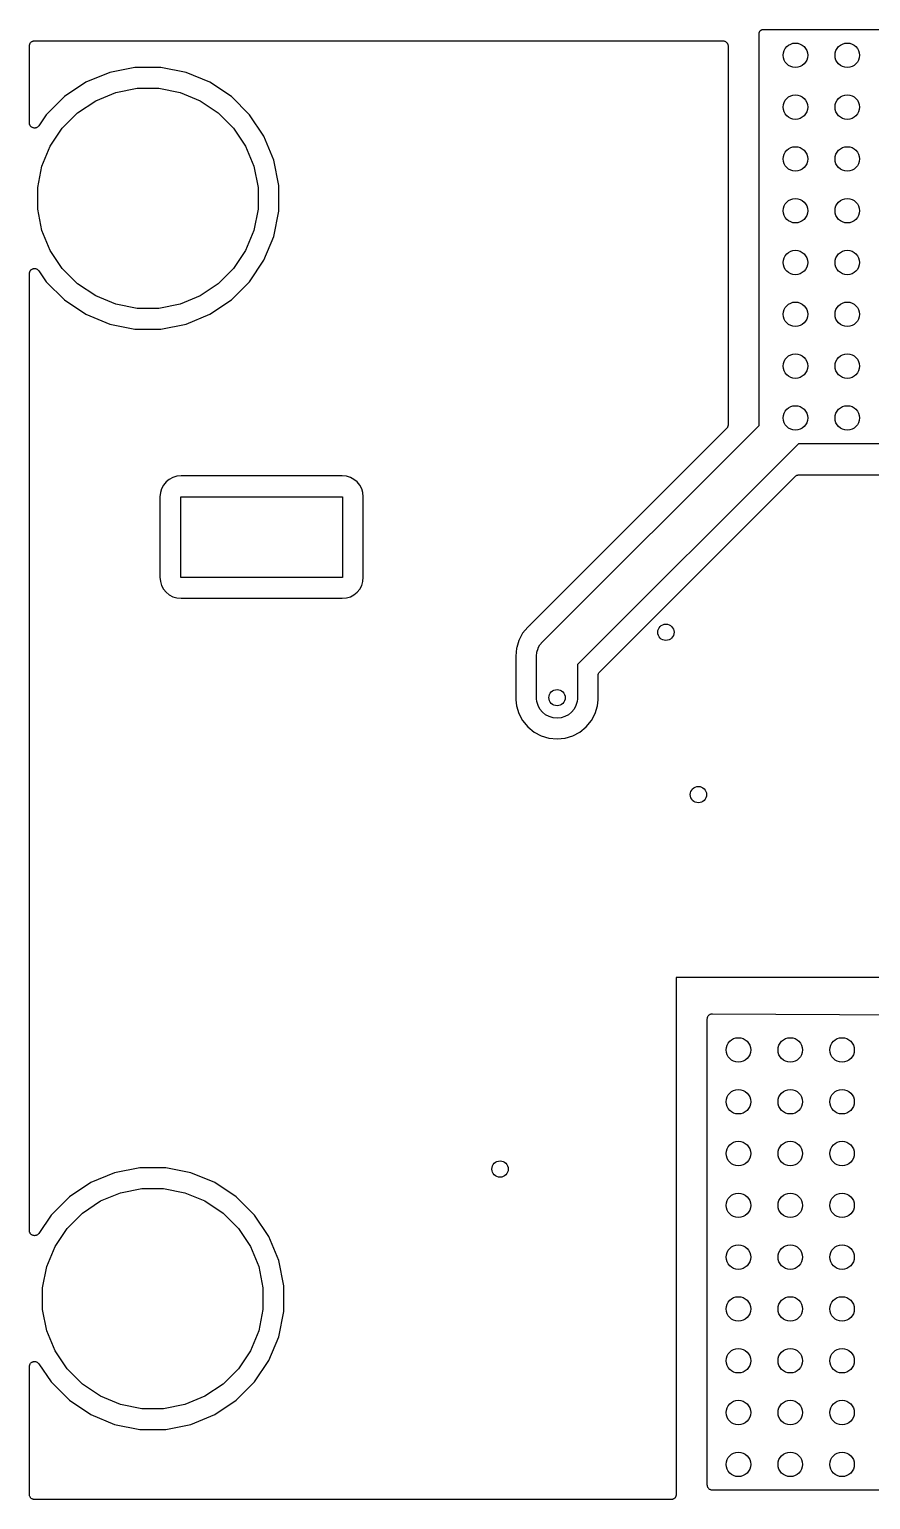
# Model space of a CAD drawing. Extents: x 3.02 to 5.79, y -2.32 to -0.9.
# Drawn here: x 3.016 to 3.828, y -2.319 to -0.9 of the extents above; entities that cross this region are included whole.
import ezdxf

# ---------------------------------------------------------------- set-up
doc = ezdxf.new("R2010")
doc.units = 0
doc.header["$MEASUREMENT"] = 0
doc.layers.add('BLACK', color=7, linetype='CONTINUOUS')

msp = doc.modelspace()

# ---------------------------------------------------------------- linework, layer by layer
at = {"layer": 'BLACK', "linetype": 'CONTINUOUS'}
for p, q in [((3.72, -0.903882), (3.72004, -0.903517)), ((3.72, -0.903908), (3.72, -0.903882)), ((3.72, -0.90391), (3.72, -0.903908)), ((3.72, -0.903911), (3.72, -0.90391)), ((3.72, -0.903937), (3.72, -0.903911)), ((3.72, -1.28216), (3.72, -0.903937)), ((3.72004, -0.903517), (3.72008, -0.903145)), ((3.72008, -0.903132), (3.72009, -0.903118)), ((3.72008, -0.903145), (3.72008, -0.903132)), ((3.72009, -0.903118), (3.7202, -0.902765)), ((3.7202, -0.902765), (3.72031, -0.902411)), ((3.72031, -0.902399), (3.72032, -0.902386)), ((3.72031, -0.902411), (3.72031, -0.902399)), ((3.72032, -0.902386), (3.7205, -0.902061)), ((3.7205, -0.902061), (3.72067, -0.901735)), ((3.72067, -0.901735), (3.72068, -0.901725)), ((3.72068, -0.901725), (3.72069, -0.901713)), ((3.72069, -0.901713), (3.72093, -0.901429)), ((3.72093, -0.901429), (3.72116, -0.901143)), ((3.72116, -0.901143), (3.72117, -0.901135)), ((3.72117, -0.901135), (3.72118, -0.901124)), ((3.72118, -0.901124), (3.72147, -0.900893)), ((3.72147, -0.900893), (3.72176, -0.900658)), ((3.72176, -0.900658), (3.72177, -0.900651)), ((3.72177, -0.900651), (3.72178, -0.900643)), ((3.72178, -0.900643), (3.72211, -0.900472)), ((3.72211, -0.900472), (3.72244, -0.900297)), ((3.72244, -0.900297), (3.72245, -0.900293)), ((3.72245, -0.900293), (3.72246, -0.900287)), ((3.72246, -0.900287), (3.72282, -0.900183)), ((3.72282, -0.900183), (3.72317, -0.900075)), ((3.72317, -0.900075), (3.72319, -0.900074)), ((3.72319, -0.900074), (3.7232, -0.90007)), ((3.7232, -0.90007), (3.72357, -0.900036)), ((3.72357, -0.900036), (3.72394, -0.9)), ((3.72394, -0.9), (4.65606, -0.9)), ((3.01598, -0.915914), (3.01604, -0.915445)), ((3.01598, -0.915948), (3.01598, -0.915914)), ((3.01598, -0.915949), (3.01598, -0.915948)), ((3.01598, -0.915951), (3.01598, -0.915949)), ((3.01598, -0.915984), (3.01598, -0.915951)), ((3.01598, -0.990226), (3.01598, -0.915984)), ((3.01604, -0.915445), (3.01609, -0.914979)), ((3.01609, -0.914945), (3.01624, -0.914496)), ((3.01609, -0.914962), (3.01609, -0.914945)), ((3.01609, -0.914979), (3.01609, -0.914962)), ((3.01624, -0.914496), (3.01637, -0.914047)), ((3.01637, -0.914047), (3.01638, -0.914031)), ((3.01638, -0.914031), (3.01639, -0.914015)), ((3.01639, -0.914015), (3.01661, -0.913603)), ((3.01661, -0.913603), (3.01684, -0.913188)), ((3.01684, -0.913188), (3.01685, -0.913175)), ((3.01685, -0.913175), (3.01686, -0.913159)), ((3.01686, -0.913159), (3.01716, -0.9128)), ((3.01716, -0.9128), (3.01746, -0.912436)), ((3.01746, -0.912436), (3.01747, -0.912425)), ((3.01747, -0.912425), (3.01749, -0.912412)), ((3.01749, -0.912412), (3.01785, -0.912117)), ((3.01785, -0.912117), (3.01822, -0.91182)), ((3.01822, -0.91182), (3.01823, -0.911811)), ((3.01823, -0.911811), (3.01825, -0.9118)), ((3.01825, -0.9118), (3.01866, -0.911582)), ((3.01866, -0.911582), (3.01908, -0.911362)), ((3.01908, -0.911362), (3.0191, -0.911356)), ((3.0191, -0.911356), (3.01911, -0.911348)), ((3.01911, -0.911348), (3.01956, -0.911216)), ((3.01956, -0.911216), (3.02001, -0.911079)), ((3.02001, -0.911079), (3.02003, -0.911078)), ((3.02003, -0.911078), (3.02005, -0.911073)), ((3.02005, -0.911073), (3.02052, -0.91103)), ((3.02052, -0.91103), (3.02098, -0.910984)), ((3.02098, -0.910984), (3.685, -0.910984)), ((3.685, -0.910984), (3.68503, -0.910984)), ((3.68503, -0.910984), (3.68503, -0.910984)), ((3.68503, -0.910984), (3.68504, -0.910984)), ((3.68504, -0.910984), (3.68507, -0.910985)), ((3.68507, -0.910985), (3.68554, -0.911037)), ((3.68554, -0.911037), (3.68601, -0.911086)), ((3.68601, -0.911086), (3.68602, -0.911092)), ((3.68602, -0.911092), (3.68604, -0.911094)), ((3.68604, -0.911094), (3.68649, -0.911236)), ((3.68649, -0.911236), (3.68694, -0.911375)), ((3.68694, -0.911375), (3.68695, -0.911383)), ((3.68695, -0.911383), (3.68697, -0.911389)), ((3.68697, -0.911389), (3.68738, -0.911615)), ((3.68738, -0.911615), (3.6878, -0.911839)), ((3.6878, -0.911839), (3.68781, -0.91185)), ((3.68781, -0.91185), (3.68782, -0.911859)), ((3.68782, -0.911859), (3.68818, -0.912161)), ((3.68818, -0.912161), (3.68855, -0.912461)), ((3.68855, -0.912461), (3.68856, -0.912475)), ((3.68856, -0.912475), (3.68857, -0.912486)), ((3.68857, -0.912486), (3.68887, -0.912853)), ((3.68887, -0.912853), (3.68916, -0.913217)), ((3.68916, -0.913217), (3.68917, -0.913233)), ((3.68917, -0.913233), (3.68918, -0.913246)), ((3.68918, -0.913246), (3.6894, -0.913663)), ((3.6894, -0.913663), (3.68962, -0.914079)), ((3.68962, -0.914079), (3.68963, -0.914096)), ((3.68963, -0.914096), (3.68964, -0.914111)), ((3.68964, -0.914111), (3.68977, -0.914562)), ((3.68977, -0.914562), (3.6899, -0.915013)), ((3.6899, -0.915013), (3.68991, -0.915031)), ((3.68991, -0.915031), (3.68991, -0.915047)), ((3.68991, -0.915047), (3.68995, -0.915515)), ((3.68995, -0.915515), (3.69, -0.915984)), ((3.69, -0.915984), (3.69, -1.28181)), ((3.09344, -0.941547), (3.07045, -0.951067)), ((3.11784, -0.936693), (3.09344, -0.941547)), ((3.14271, -0.936693), (3.11784, -0.936693)), ((3.16712, -0.941546), (3.14271, -0.936693)), ((3.1901, -0.951067), (3.16712, -0.941546)), ((3.04976, -0.964889), (3.03217, -0.982481)), ((3.07045, -0.951067), (3.04976, -0.964889)), ((3.07992, -0.968791), (3.09927, -0.960778)), ((3.09927, -0.960778), (3.11981, -0.956693)), ((3.11981, -0.956693), (3.14075, -0.956693)), ((3.14075, -0.956693), (3.16128, -0.960778)), ((3.16128, -0.960778), (3.18063, -0.968791)), ((3.21079, -0.964889), (3.1901, -0.951067)), ((3.22838, -0.982481), (3.21079, -0.964889)), ((3.06251, -0.980424), (3.07992, -0.968791)), ((3.18063, -0.968791), (3.19804, -0.980424)), ((3.01603, -0.990702), (3.01598, -0.990226)), ((3.01608, -0.991184), (3.01603, -0.990702)), ((3.01608, -0.99119), (3.01608, -0.991184)), ((3.01608, -0.991197), (3.01608, -0.99119)), ((3.01622, -0.991659), (3.01608, -0.991197)), ((3.01636, -0.992119), (3.01622, -0.991659)), ((3.01636, -0.992125), (3.01636, -0.992119)), ((3.01636, -0.992131), (3.01636, -0.992125)), ((3.01659, -0.992559), (3.01636, -0.992131)), ((3.01681, -0.992982), (3.01659, -0.992559)), ((3.01682, -0.992987), (3.01681, -0.992982)), ((3.01682, -0.992993), (3.01682, -0.992987)), ((3.01712, -0.993366), (3.01682, -0.992993)), ((3.0251, -0.993061), (3.02479, -0.993436)), ((3.02511, -0.993051), (3.0251, -0.993061)), ((3.02514, -0.993004), (3.02511, -0.99305)), ((3.02511, -0.99305), (3.02511, -0.993051)), ((3.02511, -0.993051), (3.02511, -0.993051)), ((3.03217, -0.982481), (3.02514, -0.993004)), ((3.04771, -0.99523), (3.06251, -0.980424)), ((3.19804, -0.980424), (3.21284, -0.99523)), ((3.2422, -1.00317), (3.22838, -0.982481)), ((3.01743, -0.99374), (3.01712, -0.993366)), ((3.01743, -0.993744), (3.01743, -0.99374)), ((3.01744, -0.993749), (3.01743, -0.993744)), ((3.01781, -0.994056), (3.01744, -0.993749)), ((3.01818, -0.994364), (3.01781, -0.994056)), ((3.01818, -0.994367), (3.01818, -0.994364)), ((3.01819, -0.994371), (3.01818, -0.994367)), ((3.01862, -0.994602), (3.01819, -0.994371)), ((3.01903, -0.99483), (3.01862, -0.994602)), ((3.01904, -0.994832), (3.01903, -0.99483)), ((3.01905, -0.994835), (3.01904, -0.994832)), ((3.01952, -0.994981), (3.01905, -0.994835)), ((3.01997, -0.995121), (3.01952, -0.994981)), ((3.01997, -0.995122), (3.01997, -0.995121)), ((3.01998, -0.995124), (3.01997, -0.995122)), ((3.02047, -0.995175), (3.01998, -0.995124)), ((3.02094, -0.995226), (3.02047, -0.995175)), ((3.02095, -0.995226), (3.02094, -0.995225)), ((3.02094, -0.995225), (3.02094, -0.995226)), ((3.02143, -0.995182), (3.02095, -0.995226)), ((3.02191, -0.99514), (3.02143, -0.995182)), ((3.02192, -0.995137), (3.02191, -0.995138)), ((3.02191, -0.995138), (3.02191, -0.99514)), ((3.02238, -0.995001), (3.02192, -0.995137)), ((3.02285, -0.994867), (3.02238, -0.995001)), ((3.02286, -0.994862), (3.02285, -0.994864)), ((3.02285, -0.994864), (3.02285, -0.994867)), ((3.02329, -0.994637), (3.02286, -0.994862)), ((3.02371, -0.994417), (3.02329, -0.994637)), ((3.02372, -0.994413), (3.02371, -0.994417)), ((3.0241, -0.99411), (3.02372, -0.99441)), ((3.02372, -0.99441), (3.02372, -0.994413)), ((3.02447, -0.993807), (3.0241, -0.99411)), ((3.02448, -0.993802), (3.02447, -0.993807)), ((3.02479, -0.993436), (3.02448, -0.993798)), ((3.02448, -0.993798), (3.02448, -0.993802)), ((3.03607, -1.01264), (3.04771, -0.99523)), ((3.21284, -0.99523), (3.22448, -1.01264)), ((3.25172, -1.02615), (3.2422, -1.00317)), ((3.02806, -1.03199), (3.03607, -1.01264)), ((3.22448, -1.01264), (3.23249, -1.03199)), ((3.02398, -1.05252), (3.02806, -1.03199)), ((3.23249, -1.03199), (3.23657, -1.05252)), ((3.25657, -1.05055), (3.25172, -1.02615)), ((3.02398, -1.07346), (3.02398, -1.05252)), ((3.23657, -1.05252), (3.23657, -1.07346)), ((3.25657, -1.07543), (3.25657, -1.05055)), ((3.02806, -1.094), (3.02398, -1.07346)), ((3.23657, -1.07346), (3.23249, -1.094)), ((3.25172, -1.09983), (3.25657, -1.07543)), ((3.03607, -1.11334), (3.02806, -1.094)), ((3.23249, -1.094), (3.22448, -1.11334)), ((3.2422, -1.12282), (3.25172, -1.09983)), ((3.04771, -1.13075), (3.03607, -1.11334)), ((3.22448, -1.11334), (3.21284, -1.13075)), ((3.01598, -1.13569), (3.01604, -1.1352)), ((3.01604, -1.1352), (3.01609, -1.13473)), ((3.01609, -1.13472), (3.01624, -1.13426)), ((3.01609, -1.13473), (3.01609, -1.13472)), ((3.01609, -1.13473), (3.01609, -1.13473)), ((3.01624, -1.13426), (3.01638, -1.1338)), ((3.01638, -1.1338), (3.01639, -1.1338)), ((3.01639, -1.13379), (3.01662, -1.13337)), ((3.01639, -1.1338), (3.01639, -1.13379)), ((3.01662, -1.13337), (3.01685, -1.13294)), ((3.01685, -1.13294), (3.01686, -1.13294)), ((3.01686, -1.13293), (3.01717, -1.13256)), ((3.01686, -1.13294), (3.01686, -1.13293)), ((3.01717, -1.13256), (3.01748, -1.1322)), ((3.01748, -1.1322), (3.01748, -1.13219)), ((3.01748, -1.13219), (3.01749, -1.13219)), ((3.01749, -1.13219), (3.01786, -1.13188)), ((3.01786, -1.13188), (3.01824, -1.13158)), ((3.01824, -1.13158), (3.01825, -1.13157)), ((3.01824, -1.13158), (3.01824, -1.13158)), ((3.01825, -1.13157), (3.01867, -1.13135)), ((3.01867, -1.13135), (3.0191, -1.13113)), ((3.0191, -1.13113), (3.01911, -1.13113)), ((3.01911, -1.13112), (3.01957, -1.13099)), ((3.01911, -1.13113), (3.01911, -1.13112)), ((3.01957, -1.13099), (3.02003, -1.13085)), ((3.02003, -1.13085), (3.02004, -1.13085)), ((3.02004, -1.13085), (3.02005, -1.13085)), ((3.02005, -1.13085), (3.02052, -1.1308)), ((3.02052, -1.1308), (3.02101, -1.13076)), ((3.02101, -1.13076), (3.02101, -1.13076)), ((3.02101, -1.13076), (3.02102, -1.13076)), ((3.02102, -1.13076), (3.02149, -1.13081)), ((3.02149, -1.13081), (3.02198, -1.13086)), ((3.02198, -1.13086), (3.02198, -1.13086)), ((3.02198, -1.13086), (3.02199, -1.13086)), ((3.02199, -1.13086), (3.02245, -1.131)), ((3.02245, -1.131), (3.02291, -1.13114)), ((3.02291, -1.13114), (3.02292, -1.13115)), ((3.02292, -1.13115), (3.02292, -1.13115)), ((3.02292, -1.13115), (3.02335, -1.13138)), ((3.02335, -1.13138), (3.02377, -1.13161)), ((3.02377, -1.13161), (3.02377, -1.13161)), ((3.02377, -1.13161), (3.02378, -1.13161)), ((3.02378, -1.13161), (3.02416, -1.13193)), ((3.02416, -1.13193), (3.02452, -1.13223)), ((3.02452, -1.13223), (3.02453, -1.13223)), ((3.02453, -1.13223), (3.02453, -1.13224)), ((3.02453, -1.13224), (3.02484, -1.13261)), ((3.02484, -1.13261), (3.02514, -1.13298)), ((3.02514, -1.13298), (3.03217, -1.1435)), ((3.06251, -1.14556), (3.04771, -1.13075)), ((3.21284, -1.13075), (3.19804, -1.14556)), ((3.22838, -1.1435), (3.2422, -1.12282)), ((3.01598, -1.1357), (3.01598, -1.13569)), ((3.01598, -1.1357), (3.01598, -1.1357)), ((3.01598, -1.1357), (3.01598, -1.1357)), ((3.01598, -1.13576), (3.01598, -1.1357)), ((3.01598, -2.0593), (3.01598, -1.13576)), ((3.03217, -1.1435), (3.04976, -1.1611)), ((3.07992, -1.15719), (3.06251, -1.14556)), ((3.19804, -1.14556), (3.18063, -1.15719)), ((3.21079, -1.1611), (3.22838, -1.1435)), ((3.04976, -1.1611), (3.07045, -1.17492)), ((3.09927, -1.16521), (3.07992, -1.15719)), ((3.18063, -1.15719), (3.16128, -1.16521)), ((3.1901, -1.17492), (3.21079, -1.1611)), ((3.07045, -1.17492), (3.09344, -1.18444)), ((3.11981, -1.16929), (3.09927, -1.16521)), ((3.14075, -1.16929), (3.11981, -1.16929)), ((3.16128, -1.16521), (3.14075, -1.16929)), ((3.16712, -1.18444), (3.1901, -1.17492)), ((3.09344, -1.18444), (3.11784, -1.18929)), ((3.11784, -1.18929), (3.14271, -1.18929)), ((3.14271, -1.18929), (3.16712, -1.18444)), ((3.68854, -1.28534), (3.49849, -1.47539)), ((3.51176, -1.4904), (3.72, -1.28216)), ((3.68883, -1.28498), (3.68854, -1.28534)), ((3.68913, -1.28463), (3.68883, -1.28498)), ((3.68914, -1.28461), (3.68913, -1.28463)), ((3.68915, -1.28459), (3.68914, -1.28461)), ((3.68937, -1.28418), (3.68915, -1.28459)), ((3.6896, -1.28378), (3.68937, -1.28418)), ((3.68962, -1.28373), (3.6896, -1.28375)), ((3.6896, -1.28375), (3.6896, -1.28378)), ((3.68975, -1.28329), (3.68962, -1.28373)), ((3.68989, -1.28285), (3.68975, -1.28329)), ((3.6899, -1.28279), (3.68989, -1.28282)), ((3.68989, -1.28282), (3.68989, -1.28285)), ((3.68995, -1.28234), (3.6899, -1.28279)), ((3.69, -1.28188), (3.68995, -1.28234)), ((3.69, -1.28181), (3.69, -1.28182)), ((3.69, -1.28182), (3.69, -1.28182)), ((3.69, -1.28182), (3.69, -1.28182)), ((3.69, -1.28182), (3.69, -1.28188)), ((3.75784, -1.3), (3.54469, -1.51315)), ((4.15031, -1.3), (3.75784, -1.3)), ((3.15436, -1.33246), (3.15088, -1.33431)), ((3.15813, -1.33131), (3.15436, -1.33246)), ((3.16229, -1.3309), (3.15813, -1.33131)), ((3.31771, -1.3309), (3.16229, -1.3309)), ((3.32187, -1.33131), (3.31771, -1.3309)), ((3.32564, -1.33246), (3.32187, -1.33131)), ((3.32912, -1.33431), (3.32564, -1.33246)), ((3.56615, -1.51997), (3.75466, -1.33146)), ((3.75466, -1.33146), (3.75467, -1.33145)), ((3.75467, -1.33145), (3.75471, -1.33142)), ((3.75467, -1.33145), (3.75467, -1.33145)), ((3.75467, -1.33145), (3.75467, -1.33145)), ((3.75471, -1.33142), (3.75507, -1.33113)), ((3.75507, -1.33113), (3.75543, -1.33084)), ((3.75543, -1.33084), (3.75545, -1.33082)), ((3.75545, -1.33082), (3.75547, -1.33081)), ((3.75547, -1.33081), (3.75588, -1.33059)), ((3.75588, -1.33059), (3.75629, -1.33038)), ((3.75629, -1.33038), (3.75631, -1.33037)), ((3.75631, -1.33037), (3.75634, -1.33036)), ((3.75634, -1.33036), (3.75678, -1.33023)), ((3.75678, -1.33023), (3.75722, -1.3301)), ((3.75722, -1.3301), (3.75725, -1.33009)), ((3.75725, -1.33009), (3.75727, -1.33009)), ((3.75727, -1.33009), (3.75773, -1.33005)), ((3.75773, -1.33005), (3.75819, -1.33)), ((3.75819, -1.33), (4.12531, -1.33)), ((3.14234, -1.3471), (3.14193, -1.35127)), ((3.14348, -1.34333), (3.14234, -1.3471)), ((3.14534, -1.33986), (3.14348, -1.34333)), ((3.14784, -1.33681), (3.14534, -1.33986)), ((3.15088, -1.33431), (3.14784, -1.33681)), ((3.33216, -1.33681), (3.32912, -1.33431)), ((3.33466, -1.33986), (3.33216, -1.33681)), ((3.33652, -1.34333), (3.33466, -1.33986)), ((3.33766, -1.3471), (3.33652, -1.34333)), ((3.33807, -1.35127), (3.33766, -1.3471)), ((3.14193, -1.35127), (3.14193, -1.42873)), ((3.16205, -1.42898), (3.16205, -1.35102)), ((3.16205, -1.35102), (3.31795, -1.35102)), ((3.31795, -1.35102), (3.31795, -1.42898)), ((3.33807, -1.42873), (3.33807, -1.35127)), ((3.14193, -1.42873), (3.14234, -1.4329)), ((3.14234, -1.4329), (3.14348, -1.43667)), ((3.31795, -1.42898), (3.16205, -1.42898)), ((3.33652, -1.43667), (3.33766, -1.4329)), ((3.33766, -1.4329), (3.33807, -1.42873)), ((3.14348, -1.43667), (3.14534, -1.44014)), ((3.14534, -1.44014), (3.14784, -1.44319)), ((3.14784, -1.44319), (3.15088, -1.44569)), ((3.15088, -1.44569), (3.15436, -1.44754)), ((3.32564, -1.44754), (3.32912, -1.44569)), ((3.32912, -1.44569), (3.33216, -1.44319)), ((3.33216, -1.44319), (3.33466, -1.44014)), ((3.33466, -1.44014), (3.33652, -1.43667)), ((3.15436, -1.44754), (3.15813, -1.44869)), ((3.15813, -1.44869), (3.16229, -1.4491)), ((3.16229, -1.4491), (3.31771, -1.4491)), ((3.31771, -1.4491), (3.32187, -1.44869)), ((3.32187, -1.44869), (3.32564, -1.44754)), ((3.49813, -1.47572), (3.4968, -1.4768)), ((3.49828, -1.47557), (3.49813, -1.47572)), ((3.49844, -1.47544), (3.49828, -1.47557)), ((3.49849, -1.47539), (3.49844, -1.47544)), ((3.48816, -1.48974), (3.48609, -1.49656)), ((3.49184, -1.48285), (3.48816, -1.48974)), ((3.4968, -1.4768), (3.49184, -1.48285)), ((3.48589, -1.49722), (3.48512, -1.505)), ((3.48609, -1.49656), (3.48589, -1.49722)), ((3.50522, -1.505), (3.5056, -1.50114)), ((3.5056, -1.50114), (3.50673, -1.49743)), ((3.50673, -1.49743), (3.50696, -1.49699)), ((3.50696, -1.49699), (3.50855, -1.49401)), ((3.50855, -1.49401), (3.51101, -1.49101)), ((3.51101, -1.49101), (3.51176, -1.4904)), ((3.48512, -1.505), (3.48529, -1.5067)), ((3.48529, -1.5067), (3.4853, -1.50677)), ((3.4853, -1.50677), (3.48529, -1.50699)), ((3.48529, -1.50699), (3.48531, -1.50719)), ((3.48531, -1.50719), (3.48531, -1.54695)), ((3.50531, -1.50597), (3.50522, -1.505)), ((3.50531, -1.54597), (3.50531, -1.50597)), ((3.54469, -1.51315), (3.54469, -1.54597)), ((3.56469, -1.52344), (3.56474, -1.52298)), ((3.56469, -1.52349), (3.56469, -1.52344)), ((3.56469, -1.52351), (3.56469, -1.52349)), ((3.56469, -1.52349), (3.56469, -1.52349)), ((3.56469, -1.52349), (3.56469, -1.52349)), ((3.56469, -1.54695), (3.56469, -1.52351)), ((3.56474, -1.52298), (3.56478, -1.52252)), ((3.56478, -1.52252), (3.56479, -1.5225)), ((3.56479, -1.52247), (3.56493, -1.52203)), ((3.56479, -1.5225), (3.56479, -1.52247)), ((3.56493, -1.52203), (3.56507, -1.52159)), ((3.56507, -1.52159), (3.56508, -1.52156)), ((3.56508, -1.52156), (3.56509, -1.52154)), ((3.56509, -1.52154), (3.56531, -1.52113)), ((3.56531, -1.52113), (3.56553, -1.52073)), ((3.56553, -1.52073), (3.56555, -1.52071)), ((3.56555, -1.52071), (3.56556, -1.52068)), ((3.56556, -1.52068), (3.56586, -1.52033)), ((3.56586, -1.52033), (3.56615, -1.51997)), ((3.5056, -1.54886), (3.50531, -1.54597)), ((3.54469, -1.54597), (3.5444, -1.54886)), ((3.48531, -1.54695), (3.48589, -1.55278)), ((3.48589, -1.55278), (3.48816, -1.56026)), ((3.48816, -1.56026), (3.49184, -1.56715)), ((3.50673, -1.55257), (3.5056, -1.54886)), ((3.50855, -1.55599), (3.50673, -1.55257)), ((3.51101, -1.55899), (3.50855, -1.55599)), ((3.51401, -1.56145), (3.51101, -1.55899)), ((3.53899, -1.55899), (3.53599, -1.56145)), ((3.54145, -1.55599), (3.53899, -1.55899)), ((3.54327, -1.55257), (3.54145, -1.55599)), ((3.5444, -1.54886), (3.54327, -1.55257)), ((3.55816, -1.56715), (3.56184, -1.56026)), ((3.56184, -1.56026), (3.56411, -1.55278)), ((3.56411, -1.55278), (3.56469, -1.54695)), ((3.49184, -1.56715), (3.4968, -1.5732)), ((3.4968, -1.5732), (3.50285, -1.57816)), ((3.51743, -1.56327), (3.51401, -1.56145)), ((3.52114, -1.5644), (3.51743, -1.56327)), ((3.525, -1.56478), (3.52114, -1.5644)), ((3.52886, -1.5644), (3.525, -1.56478)), ((3.53257, -1.56327), (3.52886, -1.5644)), ((3.53599, -1.56145), (3.53257, -1.56327)), ((3.54715, -1.57816), (3.5532, -1.5732)), ((3.5532, -1.5732), (3.55816, -1.56715)), ((3.50285, -1.57816), (3.50974, -1.58184)), ((3.50974, -1.58184), (3.51722, -1.58411)), ((3.51722, -1.58411), (3.525, -1.58488)), ((3.525, -1.58488), (3.53278, -1.58411)), ((3.53278, -1.58411), (3.54026, -1.58184)), ((3.54026, -1.58184), (3.54715, -1.57816)), ((3.64002, -1.81502), (3.64, -1.81525)), ((3.64, -1.81525), (3.64, -2.31402)), ((3.64025, -1.815), (3.64002, -1.81502)), ((4.645, -1.815), (3.64025, -1.815)), ((3.67, -1.85496), (3.67006, -1.85447)), ((3.67, -1.85497), (3.67, -1.85496)), ((3.67, -1.85496), (3.67, -1.85496)), ((3.67, -1.85503), (3.67, -1.85497)), ((3.67, -1.85497), (3.67, -1.85497)), ((3.67, -2.305), (3.67, -1.85503)), ((3.67006, -1.85447), (3.67011, -1.854)), ((3.67011, -1.85399), (3.67026, -1.85353)), ((3.67011, -1.854), (3.67011, -1.85399)), ((3.67011, -1.85399), (3.67011, -1.85399)), ((3.67026, -1.85353), (3.6704, -1.85306)), ((3.6704, -1.85306), (3.67064, -1.85264)), ((3.6704, -1.85306), (3.6704, -1.85306)), ((3.6704, -1.85306), (3.6704, -1.85306)), ((3.67064, -1.85264), (3.67087, -1.85221)), ((3.67087, -1.8522), (3.67118, -1.85184)), ((3.67087, -1.85221), (3.67087, -1.8522)), ((3.67087, -1.85221), (3.67087, -1.85221)), ((3.67118, -1.85184), (3.6715, -1.85146)), ((3.6715, -1.85145), (3.67188, -1.85115)), ((3.6715, -1.85146), (3.6715, -1.85145)), ((3.6715, -1.85146), (3.6715, -1.85146)), ((3.67188, -1.85115), (3.67226, -1.85085)), ((3.67226, -1.85084), (3.6727, -1.85061)), ((3.67226, -1.85085), (3.67226, -1.85084)), ((3.67226, -1.85085), (3.67226, -1.85085)), ((3.6727, -1.85061), (3.67312, -1.85039)), ((3.67312, -1.85039), (3.67312, -1.85039)), ((3.67312, -1.85039), (3.67313, -1.85039)), ((3.67313, -1.85039), (3.67359, -1.85025)), ((3.67359, -1.85025), (3.67406, -1.85012)), ((3.67406, -1.85012), (3.67455, -1.85007)), ((3.67406, -1.85012), (3.67406, -1.85012)), ((3.67406, -1.85012), (3.67406, -1.85012)), ((3.67455, -1.85007), (3.67503, -1.85003)), ((3.67503, -1.85003), (3.67503, -1.85003)), ((3.67503, -1.85003), (3.67503, -1.85003)), ((3.67503, -1.85003), (4.60003, -1.85497)), ((3.12256, -1.9987), (3.09816, -2.00355)), ((3.14744, -1.9987), (3.12256, -1.9987)), ((3.17184, -2.00355), (3.14744, -1.9987)), ((3.07517, -2.01308), (3.05449, -2.0269)), ((3.09816, -2.00355), (3.07517, -2.01308)), ((3.19483, -2.01308), (3.17184, -2.00355)), ((3.21551, -2.0269), (3.19483, -2.01308)), ((3.05449, -2.0269), (3.0369, -2.04449)), ((3.08465, -2.0308), (3.10399, -2.02279)), ((3.10399, -2.02279), (3.12453, -2.0187)), ((3.12453, -2.0187), (3.14547, -2.0187)), ((3.14547, -2.0187), (3.16601, -2.02279)), ((3.16601, -2.02279), (3.18535, -2.0308)), ((3.2331, -2.04449), (3.21551, -2.0269)), ((3.05243, -2.05724), (3.06724, -2.04243)), ((3.06724, -2.04243), (3.08465, -2.0308)), ((3.18535, -2.0308), (3.20276, -2.04243)), ((3.20276, -2.04243), (3.21757, -2.05724)), ((3.0369, -2.04449), (3.02514, -2.06208)), ((3.0408, -2.07465), (3.05243, -2.05724)), ((3.21757, -2.05724), (3.2292, -2.07465)), ((3.24692, -2.06517), (3.2331, -2.04449)), ((3.01603, -2.05978), (3.01598, -2.0593)), ((3.01608, -2.06026), (3.01603, -2.05978)), ((3.01608, -2.06027), (3.01608, -2.06026)), ((3.01608, -2.06028), (3.01608, -2.06027)), ((3.01622, -2.06074), (3.01608, -2.06028)), ((3.01636, -2.0612), (3.01622, -2.06074)), ((3.01636, -2.06121), (3.01636, -2.0612)), ((3.01636, -2.0612), (3.01636, -2.0612)), ((3.01659, -2.06164), (3.01636, -2.06121)), ((3.01681, -2.06206), (3.01659, -2.06164)), ((3.01682, -2.06207), (3.01681, -2.06206)), ((3.01712, -2.06244), (3.01682, -2.06207)), ((3.01682, -2.06207), (3.01682, -2.06207)), ((3.01743, -2.06282), (3.01712, -2.06244)), ((3.01744, -2.06283), (3.01743, -2.06282)), ((3.01743, -2.06282), (3.01743, -2.06282)), ((3.01781, -2.06313), (3.01744, -2.06283)), ((3.01818, -2.06344), (3.01781, -2.06313)), ((3.01818, -2.06345), (3.01818, -2.06344)), ((3.01819, -2.06345), (3.01818, -2.06345)), ((3.01862, -2.06368), (3.01819, -2.06345)), ((3.01903, -2.06391), (3.01862, -2.06368)), ((3.01904, -2.06391), (3.01903, -2.06391)), ((3.01905, -2.06391), (3.01904, -2.06391)), ((3.01952, -2.06406), (3.01905, -2.06391)), ((3.01997, -2.0642), (3.01952, -2.06406)), ((3.01998, -2.0642), (3.01997, -2.0642)), ((3.01997, -2.0642), (3.01997, -2.0642)), ((3.02047, -2.06425), (3.01998, -2.0642)), ((3.02094, -2.0643), (3.02047, -2.06425)), ((3.02095, -2.0643), (3.02094, -2.0643)), ((3.02094, -2.0643), (3.02094, -2.0643)), ((3.02143, -2.06426), (3.02095, -2.0643)), ((3.02191, -2.06422), (3.02143, -2.06426)), ((3.02192, -2.06422), (3.02191, -2.06422)), ((3.02191, -2.06422), (3.02191, -2.06422)), ((3.02238, -2.06408), (3.02192, -2.06422)), ((3.02285, -2.06395), (3.02238, -2.06408)), ((3.02286, -2.06394), (3.02285, -2.06394)), ((3.02285, -2.06394), (3.02285, -2.06395)), ((3.02329, -2.06372), (3.02286, -2.06394)), ((3.02371, -2.0635), (3.02329, -2.06372)), ((3.02372, -2.06349), (3.02371, -2.0635)), ((3.0241, -2.06319), (3.02372, -2.06349)), ((3.02372, -2.06349), (3.02372, -2.06349)), ((3.02447, -2.06289), (3.0241, -2.06319)), ((3.02448, -2.06288), (3.02447, -2.06289)), ((3.02479, -2.06251), (3.02448, -2.06288)), ((3.02448, -2.06288), (3.02448, -2.06288)), ((3.0251, -2.06214), (3.02479, -2.06251)), ((3.02511, -2.06213), (3.0251, -2.06214)), ((3.02514, -2.06208), (3.02511, -2.06213)), ((3.02511, -2.06213), (3.02511, -2.06213)), ((3.02511, -2.06213), (3.02511, -2.06213)), ((3.25645, -2.08816), (3.24692, -2.06517)), ((3.03279, -2.09399), (3.0408, -2.07465)), ((3.2292, -2.07465), (3.23721, -2.09399)), ((3.0287, -2.11453), (3.03279, -2.09399)), ((3.23721, -2.09399), (3.2413, -2.11453)), ((3.2613, -2.11256), (3.25645, -2.08816)), ((3.2613, -2.13744), (3.2613, -2.11256)), ((3.0287, -2.13547), (3.0287, -2.11453)), ((3.2413, -2.11453), (3.2413, -2.13547)), ((3.03279, -2.15601), (3.0287, -2.13547)), ((3.2413, -2.13547), (3.23721, -2.15601)), ((3.25645, -2.16184), (3.2613, -2.13744)), ((3.0408, -2.17535), (3.03279, -2.15601)), ((3.23721, -2.15601), (3.2292, -2.17535)), ((3.24692, -2.18483), (3.25645, -2.16184)), ((3.05243, -2.19276), (3.0408, -2.17535)), ((3.2292, -2.17535), (3.21757, -2.19276)), ((3.2331, -2.20551), (3.24692, -2.18483)), ((3.01598, -2.19063), (3.01604, -2.19014)), ((3.01598, -2.19064), (3.01598, -2.19063)), ((3.01598, -2.1907), (3.01598, -2.19064)), ((3.01598, -2.19064), (3.01598, -2.19064)), ((3.01598, -2.19064), (3.01598, -2.19064)), ((3.01598, -2.31402), (3.01598, -2.1907)), ((3.01604, -2.19014), (3.01609, -2.18967)), ((3.01609, -2.18966), (3.01624, -2.1892)), ((3.01609, -2.18967), (3.01609, -2.18966)), ((3.01609, -2.18966), (3.01609, -2.18966)), ((3.01624, -2.1892), (3.01638, -2.18874)), ((3.01638, -2.18874), (3.01639, -2.18873)), ((3.01639, -2.18873), (3.01662, -2.18831)), ((3.01639, -2.18873), (3.01639, -2.18873)), ((3.01662, -2.18831), (3.01685, -2.18788)), ((3.01685, -2.18788), (3.01686, -2.18788)), ((3.01686, -2.18787), (3.01717, -2.1875)), ((3.01686, -2.18788), (3.01686, -2.18787)), ((3.01717, -2.1875), (3.01748, -2.18713)), ((3.01748, -2.18713), (3.01749, -2.18712)), ((3.01748, -2.18713), (3.01748, -2.18713)), ((3.01749, -2.18712), (3.01786, -2.18682)), ((3.01786, -2.18682), (3.01824, -2.18652)), ((3.01824, -2.18652), (3.01825, -2.18651)), ((3.01824, -2.18652), (3.01824, -2.18652)), ((3.01825, -2.18651), (3.01867, -2.18629)), ((3.01867, -2.18629), (3.0191, -2.18606)), ((3.0191, -2.18606), (3.01911, -2.18606)), ((3.01911, -2.18606), (3.01957, -2.18593)), ((3.01911, -2.18606), (3.01911, -2.18606)), ((3.01957, -2.18593), (3.02003, -2.18579)), ((3.02003, -2.18579), (3.02004, -2.18579)), ((3.02004, -2.18579), (3.02005, -2.18578)), ((3.02005, -2.18578), (3.02052, -2.18574)), ((3.02052, -2.18574), (3.02101, -2.1857)), ((3.02101, -2.1857), (3.02101, -2.1857)), ((3.02101, -2.1857), (3.02102, -2.1857)), ((3.02102, -2.1857), (3.02149, -2.18575)), ((3.02149, -2.18575), (3.02198, -2.1858)), ((3.02198, -2.1858), (3.02198, -2.1858)), ((3.02198, -2.1858), (3.02199, -2.1858)), ((3.02199, -2.1858), (3.02245, -2.18594)), ((3.02245, -2.18594), (3.02291, -2.18608)), ((3.02291, -2.18608), (3.02292, -2.18608)), ((3.02292, -2.18608), (3.02292, -2.18609)), ((3.02292, -2.18609), (3.02335, -2.18632)), ((3.02335, -2.18632), (3.02377, -2.18654)), ((3.02377, -2.18654), (3.02377, -2.18655)), ((3.02377, -2.18655), (3.02378, -2.18655)), ((3.02378, -2.18655), (3.02415, -2.18686)), ((3.02415, -2.18686), (3.02452, -2.18716)), ((3.02452, -2.18716), (3.02453, -2.18717)), ((3.02453, -2.18717), (3.02453, -2.18717)), ((3.02453, -2.18717), (3.02484, -2.18755)), ((3.02484, -2.18755), (3.02514, -2.18792)), ((3.02514, -2.18792), (3.0369, -2.20551)), ((3.06724, -2.20757), (3.05243, -2.19276)), ((3.21757, -2.19276), (3.20276, -2.20757)), ((3.0369, -2.20551), (3.05449, -2.2231)), ((3.08465, -2.2192), (3.06724, -2.20757)), ((3.20276, -2.20757), (3.18535, -2.2192)), ((3.21551, -2.2231), (3.2331, -2.20551)), ((3.05449, -2.2231), (3.07517, -2.23692)), ((3.10399, -2.22721), (3.08465, -2.2192)), ((3.12453, -2.2313), (3.10399, -2.22721)), ((3.16601, -2.22721), (3.14547, -2.2313)), ((3.18535, -2.2192), (3.16601, -2.22721)), ((3.19483, -2.23692), (3.21551, -2.2231)), ((3.07517, -2.23692), (3.09816, -2.24645)), ((3.14547, -2.2313), (3.12453, -2.2313)), ((3.17184, -2.24645), (3.19483, -2.23692)), ((3.09816, -2.24645), (3.12256, -2.2513)), ((3.12256, -2.2513), (3.14744, -2.2513)), ((3.14744, -2.2513), (3.17184, -2.24645)), ((3.67005, -2.30547), (3.67, -2.305)), ((3.67009, -2.30594), (3.67005, -2.30547)), ((3.67009, -2.30595), (3.67009, -2.30594)), ((3.6701, -2.30597), (3.67009, -2.30595)), ((3.67023, -2.30642), (3.6701, -2.30597)), ((3.67036, -2.30687), (3.67023, -2.30642)), ((3.67037, -2.30689), (3.67036, -2.30687)), ((3.67038, -2.30691), (3.67037, -2.30689)), ((3.6706, -2.30732), (3.67038, -2.30691)), ((3.67082, -2.30774), (3.6706, -2.30732)), ((3.67083, -2.30775), (3.67082, -2.30774)), ((3.67084, -2.30777), (3.67083, -2.30775)), ((3.67113, -2.30813), (3.67084, -2.30777)), ((3.67143, -2.3085), (3.67113, -2.30813)), ((3.67144, -2.30851), (3.67143, -2.3085)), ((3.67145, -2.30852), (3.67144, -2.30851)), ((3.67182, -2.30882), (3.67145, -2.30852)), ((3.67218, -2.30913), (3.67182, -2.30882)), ((3.67219, -2.30913), (3.67218, -2.30913)), ((3.6722, -2.30915), (3.67219, -2.30913)), ((3.67262, -2.30937), (3.6722, -2.30915)), ((3.67303, -2.3096), (3.67262, -2.30937)), ((3.67305, -2.3096), (3.67303, -2.3096)), ((3.67306, -2.30961), (3.67305, -2.3096)), ((3.67351, -2.30975), (3.67306, -2.30961)), ((3.67396, -2.30989), (3.67351, -2.30975)), ((3.67398, -2.30989), (3.67396, -2.30989)), ((3.67399, -2.3099), (3.67398, -2.30989)), ((3.67446, -2.30995), (3.67399, -2.3099)), ((3.67493, -2.31), (3.67446, -2.30995)), ((3.67496, -2.31), (3.67493, -2.31)), ((3.67497, -2.31), (3.67496, -2.31)), ((3.675, -2.31), (3.67497, -2.31)), ((3.67497, -2.31), (3.67497, -2.31)), ((4.37758, -2.31), (3.675, -2.31)), ((3.01603, -2.31448), (3.01598, -2.31402)), ((3.01607, -2.31495), (3.01603, -2.31448)), ((3.01608, -2.31497), (3.01607, -2.31495)), ((3.01608, -2.31499), (3.01608, -2.31497)), ((3.01622, -2.31544), (3.01608, -2.31499)), ((3.01635, -2.31589), (3.01622, -2.31544)), ((3.01636, -2.3159), (3.01635, -2.31589)), ((3.01636, -2.31592), (3.01636, -2.3159)), ((3.01658, -2.31634), (3.01636, -2.31592)), ((3.0168, -2.31675), (3.01658, -2.31634)), ((3.01681, -2.31677), (3.0168, -2.31675)), ((3.01682, -2.31678), (3.01681, -2.31677)), ((3.01712, -2.31715), (3.01682, -2.31678)), ((3.01741, -2.31751), (3.01712, -2.31715)), ((3.01743, -2.31753), (3.01741, -2.31751)), ((3.01744, -2.31754), (3.01743, -2.31753)), ((3.0178, -2.31784), (3.01744, -2.31754)), ((3.01816, -2.31814), (3.0178, -2.31784)), ((3.01817, -2.31815), (3.01816, -2.31814)), ((3.01819, -2.31816), (3.01817, -2.31815)), ((3.0186, -2.31839), (3.01819, -2.31816)), ((3.01901, -2.31861), (3.0186, -2.31839)), ((3.01903, -2.31862), (3.01901, -2.31861)), ((3.01905, -2.31863), (3.01903, -2.31862)), ((3.0195, -2.31876), (3.01905, -2.31863)), ((3.01994, -2.31891), (3.0195, -2.31876)), ((3.01996, -2.31891), (3.01994, -2.31891)), ((3.01998, -2.31891), (3.01996, -2.31891)), ((3.02045, -2.31896), (3.01998, -2.31891)), ((3.02091, -2.31902), (3.02045, -2.31896)), ((3.02095, -2.31902), (3.02091, -2.31902)), ((3.02098, -2.31902), (3.02095, -2.31902)), ((3.02095, -2.31902), (3.02095, -2.31902)), ((3.02095, -2.31902), (3.02095, -2.31902)), ((3.635, -2.31902), (3.02098, -2.31902)), ((3.63547, -2.31897), (3.635, -2.31902)), ((3.63594, -2.31893), (3.63547, -2.31897)), ((3.63595, -2.31892), (3.63594, -2.31893)), ((3.63597, -2.31892), (3.63595, -2.31892)), ((3.63642, -2.31878), (3.63597, -2.31892)), ((3.63687, -2.31865), (3.63642, -2.31878)), ((3.63689, -2.31864), (3.63687, -2.31865)), ((3.63691, -2.31864), (3.63689, -2.31864)), ((3.63732, -2.31842), (3.63691, -2.31864)), ((3.63774, -2.3182), (3.63732, -2.31842)), ((3.63775, -2.31819), (3.63774, -2.3182)), ((3.63777, -2.31818), (3.63775, -2.31819)), ((3.63813, -2.31788), (3.63777, -2.31818)), ((3.6385, -2.31759), (3.63813, -2.31788)), ((3.63851, -2.31757), (3.6385, -2.31759)), ((3.63852, -2.31756), (3.63851, -2.31757)), ((3.63882, -2.3172), (3.63852, -2.31756)), ((3.63913, -2.31684), (3.63882, -2.3172)), ((3.63915, -2.31681), (3.63913, -2.31683)), ((3.63913, -2.31683), (3.63913, -2.31684)), ((3.63937, -2.3164), (3.63915, -2.31681)), ((3.6396, -2.31599), (3.63937, -2.3164)), ((3.63961, -2.31595), (3.6396, -2.31597)), ((3.6396, -2.31597), (3.6396, -2.31599)), ((3.63975, -2.3155), (3.63961, -2.31595)), ((3.63989, -2.31506), (3.63975, -2.3155)), ((3.6399, -2.31502), (3.63989, -2.31504)), ((3.63989, -2.31504), (3.63989, -2.31506)), ((3.63995, -2.31455), (3.6399, -2.31502)), ((3.64, -2.31409), (3.63995, -2.31455)), ((3.64, -2.31402), (3.64, -2.31405)), ((3.64, -2.31405), (3.64, -2.31405)), ((3.64, -2.31405), (3.64, -2.31405)), ((3.64, -2.31405), (3.64, -2.31409))]:
    msp.add_line(p, q, dxfattribs=at)
at = {"layer": 'BLACK'}
for centre, radius in [((3.755, -0.925), 0.011811), ((3.805, -0.925), 0.011811), ((3.755, -0.975), 0.011811), ((3.805, -0.975), 0.011811), ((3.755, -1.025), 0.011811), ((3.805, -1.025), 0.011811), ((3.755, -1.075), 0.011811), ((3.805, -1.075), 0.011811), ((3.755, -1.125), 0.011811), ((3.805, -1.125), 0.011811), ((3.755, -1.175), 0.011811), ((3.805, -1.175), 0.011811), ((3.755, -1.225), 0.011811), ((3.805, -1.225), 0.011811), ((3.755, -1.275), 0.011811), ((3.805, -1.275), 0.011811), ((3.63, -1.48185), 0.007874), ((3.525, -1.545), 0.007874), ((3.66142, -1.63854), 0.007874), ((3.7, -1.885), 0.011811), ((3.75, -1.885), 0.011811), ((3.8, -1.885), 0.011811), ((3.7, -1.935), 0.011811), ((3.75, -1.935), 0.011811), ((3.8, -1.935), 0.011811), ((3.7, -1.985), 0.011811), ((3.75, -1.985), 0.011811), ((3.8, -1.985), 0.011811), ((3.47, -2), 0.007874), ((3.7, -2.035), 0.011811), ((3.75, -2.035), 0.011811), ((3.8, -2.035), 0.011811), ((3.7, -2.085), 0.011811), ((3.75, -2.085), 0.011811), ((3.8, -2.085), 0.011811), ((3.7, -2.135), 0.011811), ((3.75, -2.135), 0.011811), ((3.8, -2.135), 0.011811), ((3.7, -2.185), 0.011811), ((3.75, -2.185), 0.011811), ((3.8, -2.185), 0.011811), ((3.7, -2.235), 0.011811), ((3.75, -2.235), 0.011811), ((3.8, -2.235), 0.011811), ((3.7, -2.285), 0.011811), ((3.75, -2.285), 0.011811), ((3.8, -2.285), 0.011811)]:
    msp.add_circle(centre, radius, dxfattribs=at)

doc.saveas('drawing.dxf')
